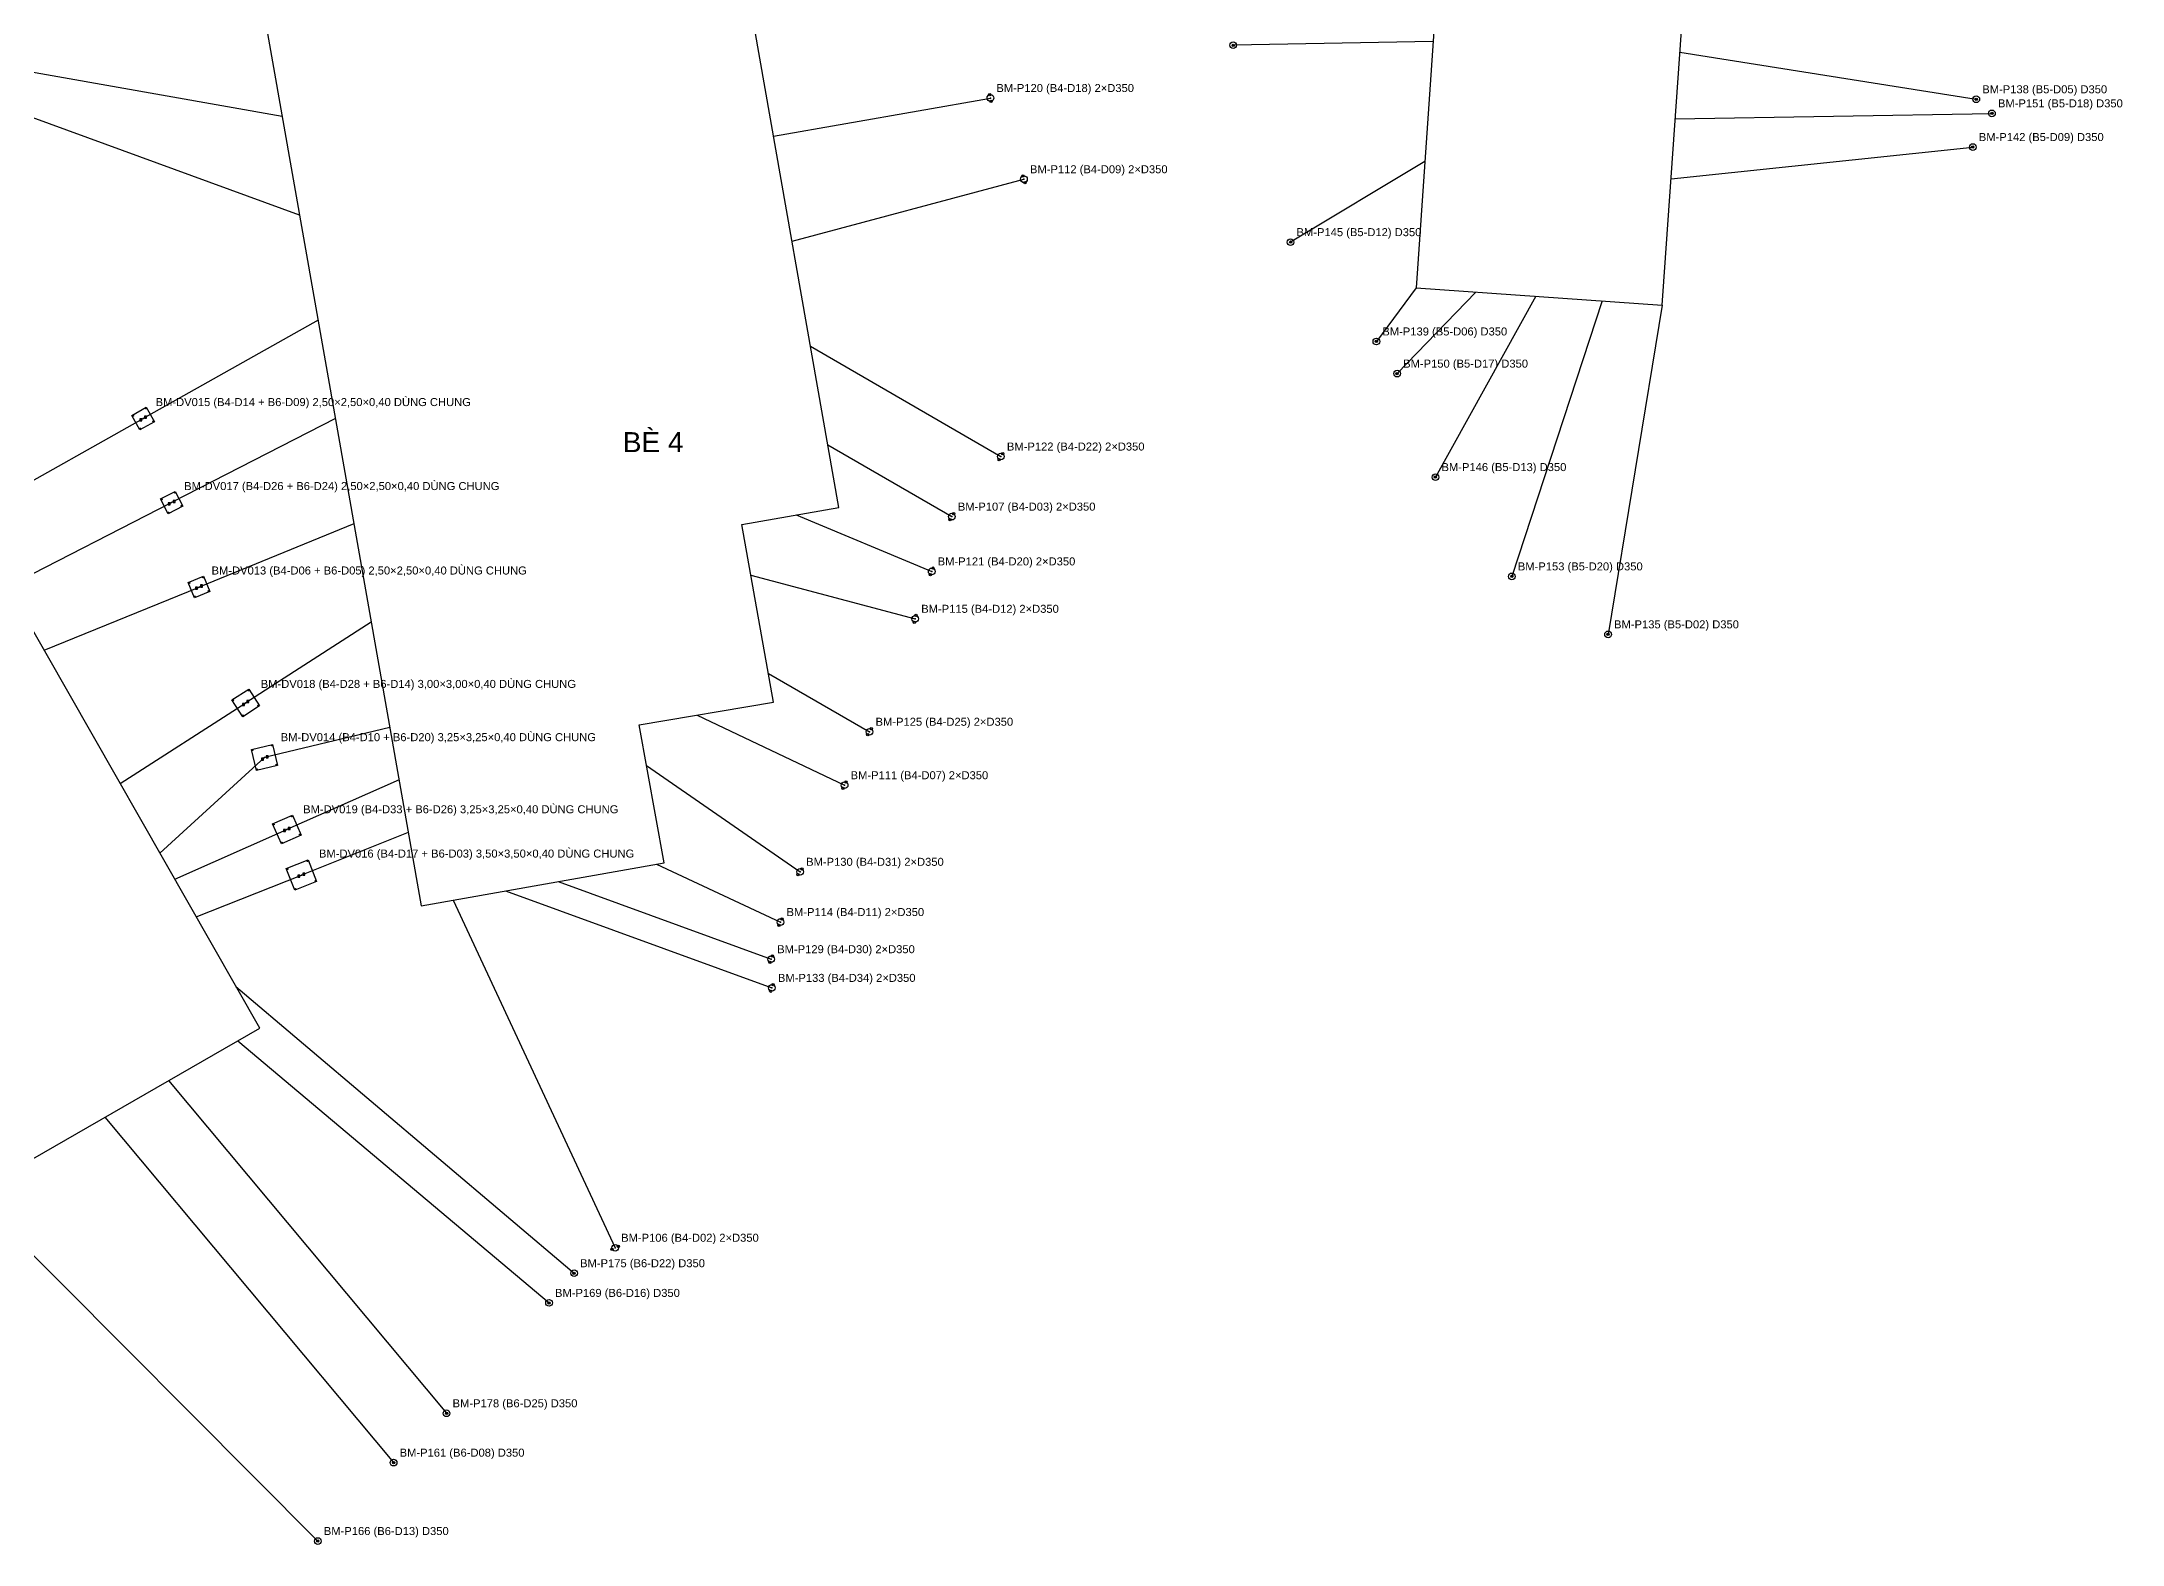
# Model space of a CAD drawing. Header units: metres. Extents: x -662 to 930, y -121 to 674.
# Drawn here: x -128.5 to 183.5, y -99.7 to 125.6 of the extents above; entities that cross this region are included whole.
import ezdxf

# ---------------------------------------------------------------- set-up
doc = ezdxf.new("R2010")
doc.units = ezdxf.units.M
for name, color, linetype in [('01_BE_PIN', 4, 'CONTINUOUS'), ('02_DAY_NEO_BO', 3, 'CONTINUOUS'), ('03_DAY_NEO_DAY', 1, 'CONTINUOUS'), ('04_COC_KHOAN_NHOI_BO', 2, 'CONTINUOUS'), ('05_DE_NEO_VIT_XOAN', 6, 'CONTINUOUS'), ('06_TOA_DO_TEXT', 7, 'CONTINUOUS')]:
    doc.layers.add(name, color=color, linetype=linetype)
doc.styles.add('VN', font='arial.ttf')

msp = doc.modelspace()

# ---------------------------------------------------------------- linework, layer by layer
at = {"layer": '01_BE_PIN'}
for p, q in [((85.412, 200.413), (77.599, 88.686)), ((114.523, 86.104), (122.336, 197.832)), ((-8.969, 55.75), (-31.433, 183.873)), ((-102.491, 171.344), (-71.582, -3.952)), ((77.599, 88.686), (114.523, 86.104)), ((-95.801, -22.311), (-151.337, 75.045)), ((-23.489, 53.234), (-8.969, 55.75)), ((-18.753, 26.565), (-23.489, 53.234)), ((-38.902, 23.161), (-18.753, 26.565)), ((-35.13, 2.476), (-38.902, 23.161)), ((-71.582, -3.952), (-35.13, 2.476)), ((-158.452, -58.308), (-95.801, -22.311))]:
    msp.add_line(p, q, dxfattribs=at)
at = {"layer": '02_DAY_NEO_BO'}
for p, q in [((-92.45, 114.38), (-154, 125.23)), ((80.18, 125.6), (50.18, 125.07)), ((-89.84, 99.6), (-157.01, 124.09)), ((117.17, 124), (161.62, 116.96)), ((-18.73, 111.45), (13.77, 117.15)), ((116.48, 114.02), (163.97, 114.85)), ((115.85, 105.04), (161.1, 109.8)), ((78.92, 107.64), (58.78, 95.54)), ((-15.97, 95.69), (18.81, 104.97)), ((77.6, 88.69), (71.65, 80.65)), ((86.58, 88.06), (74.77, 75.83)), ((95.56, 87.43), (80.52, 60.32)), ((105.53, 86.73), (91.97, 45.43)), ((114.51, 86.1), (106.4, 36.74)), ((-13.21, 79.93), (15.35, 63.4)), ((-10.62, 65.15), (7.99, 54.39)), ((-15.33, 54.65), (4.97, 46.18)), ((-22.14, 45.64), (2.5, 39.07)), ((-19.52, 30.87), (-4.35, 22.14)), ((-30.22, 24.63), (-8.09, 14.12)), ((-37.79, 17.07), (-14.76, 1.14)), ((-36.28, 2.27), (-17.7, -6.39)), ((-66.81, -3.11), (-42.5, -55.22)), ((-58.93, -1.72), (-18.99, -16.26)), ((-51.05, -0.33), (-19.1, -11.96)), ((-99.38, -16.03), (-48.66, -59.04)), ((-99.07, -24.19), (-52.42, -63.49)), ((-109.47, -30.17), (-67.78, -80.04)), ((-119.01, -35.65), (-75.72, -87.44)), ((-138.95, -47.1), (-87.09, -99.19))]:
    msp.add_line(p, q, dxfattribs=at)
at = {"layer": '03_DAY_NEO_DAY'}
for p, q in [((-87.06, 83.85), (-113.29, 69.09)), ((-139.52, 54.33), (-113.29, 69.09)), ((-84.46, 69.08), (-109.01, 56.5)), ((-133.57, 43.91), (-109.01, 56.5)), ((-81.68, 53.32), (-104.9, 43.84)), ((-128.12, 34.35), (-104.9, 43.84)), ((-79.08, 38.55), (-97.9, 26.46)), ((-116.73, 14.37), (-97.9, 26.46)), ((-76.3, 22.79), (-95.09, 18.29)), ((-110.78, 3.95), (-95.09, 18.29)), ((-74.91, 14.91), (-91.73, 7.48)), ((-108.55, 0.04), (-91.73, 7.48)), ((-73.52, 7.03), (-89.54, 0.65)), ((-105.33, -5.61), (-89.54, 0.65))]:
    msp.add_line(p, q, dxfattribs=at)
at = {"layer": '04_COC_KHOAN_NHOI_BO'}
for centre, radius in [((50.18, 125.07), 0.5), ((50.18, 125.07), 0.175), ((13.77, 117.15), 0.5), ((13.679, 117.667), 0.175), ((13.861, 116.633), 0.175), ((161.62, 116.96), 0.5), ((161.62, 116.96), 0.175), ((163.97, 114.85), 0.5), ((163.97, 114.85), 0.175), ((161.1, 109.8), 0.5), ((161.1, 109.8), 0.175), ((18.81, 104.97), 0.5), ((18.675, 105.477), 0.175), ((18.945, 104.463), 0.175), ((58.78, 95.54), 0.5), ((58.78, 95.54), 0.175), ((71.65, 80.65), 0.5), ((71.65, 80.65), 0.175), ((74.77, 75.83), 0.5), ((74.77, 75.83), 0.175), ((15.35, 63.4), 0.5), ((15.087, 62.946), 0.175), ((15.613, 63.854), 0.175), ((80.52, 60.32), 0.5), ((80.52, 60.32), 0.175), ((7.99, 54.39), 0.5), ((7.727, 53.936), 0.175), ((8.253, 54.844), 0.175), ((5.172, 46.665), 0.175), ((4.97, 46.18), 0.5), ((4.768, 45.695), 0.175), ((91.97, 45.43), 0.5), ((91.97, 45.43), 0.175), ((2.5, 39.07), 0.5), ((2.365, 38.563), 0.175), ((2.635, 39.577), 0.175), ((106.4, 36.74), 0.5), ((106.4, 36.74), 0.175), ((-4.35, 22.14), 0.5), ((-4.612, 21.685), 0.175), ((-4.088, 22.595), 0.175), ((-8.09, 14.12), 0.5), ((-8.315, 13.646), 0.175), ((-7.865, 14.594), 0.175), ((-14.76, 1.14), 0.5), ((-15.059, 0.708), 0.175), ((-14.461, 1.572), 0.175), ((-17.7, -6.39), 0.5), ((-17.478, -5.914), 0.175), ((-17.922, -6.866), 0.175), ((-19.1, -11.96), 0.5), ((-19.28, -12.453), 0.175), ((-18.92, -11.467), 0.175), ((-18.81, -15.767), 0.175), ((-18.99, -16.26), 0.5), ((-19.17, -16.753), 0.175), ((-42.976, -55.442), 0.175), ((-42.5, -55.22), 0.5), ((-42.024, -54.998), 0.175), ((-48.66, -59.04), 0.5), ((-48.66, -59.04), 0.175), ((-52.42, -63.49), 0.5), ((-52.42, -63.49), 0.175), ((-67.78, -80.04), 0.5), ((-67.78, -80.04), 0.175), ((-75.72, -87.44), 0.5), ((-75.72, -87.44), 0.175), ((-87.09, -99.19), 0.5), ((-87.09, -99.19), 0.175)]:
    msp.add_circle(centre, radius, dxfattribs=at)
for p in [(50.18, 125.07), (13.77, 117.15), (161.62, 116.96), (163.97, 114.85), (161.1, 109.8), (18.81, 104.97), (58.78, 95.54), (71.65, 80.65), (74.77, 75.83), (15.35, 63.4), (80.52, 60.32), (7.99, 54.39), (4.97, 46.18), (91.97, 45.43), (2.5, 39.07), (106.4, 36.74), (-4.35, 22.14), (-8.09, 14.12), (-14.76, 1.14), (-17.7, -6.39), (-19.1, -11.96), (-18.99, -16.26), (-42.5, -55.22), (-48.66, -59.04), (-52.42, -63.49), (-67.78, -80.04), (-75.72, -87.44), (-87.09, -99.19)]:
    msp.add_point(p, dxfattribs=at)
at = {"layer": '05_DE_NEO_VIT_XOAN'}
for p, q in [((-114.993, 69.565), (-112.815, 70.793)), ((-113.765, 67.387), (-114.993, 69.565)), ((-113.488, 69.044), (-113.788, 69.044)), ((-113.788, 69.044), (-113.788, 68.744)), ((-113.788, 68.744), (-113.488, 68.744)), ((-113.488, 68.744), (-113.488, 69.044)), ((-112.792, 69.436), (-113.092, 69.436)), ((-113.092, 69.436), (-113.092, 69.136)), ((-113.092, 69.136), (-112.792, 69.136)), ((-112.815, 70.793), (-111.587, 68.615)), ((-112.792, 69.136), (-112.792, 69.436)), ((-111.587, 68.615), (-113.765, 67.387)), ((-110.692, 57.043), (-108.467, 58.182)), ((-109.553, 54.818), (-110.692, 57.043)), ((-109.216, 56.468), (-109.516, 56.468)), ((-109.516, 56.468), (-109.516, 56.168)), ((-109.516, 56.168), (-109.216, 56.168)), ((-109.216, 56.168), (-109.216, 56.468)), ((-108.504, 56.832), (-108.804, 56.832)), ((-108.804, 56.832), (-108.804, 56.532)), ((-108.804, 56.532), (-108.504, 56.532)), ((-108.504, 56.532), (-108.504, 56.832)), ((-108.467, 58.182), (-107.328, 55.957)), ((-107.328, 55.957), (-109.553, 54.818)), ((-106.53, 44.525), (-104.215, 45.47)), ((-105.585, 42.21), (-106.53, 44.525)), ((-105.12, 43.839), (-105.42, 43.839)), ((-105.42, 43.839), (-105.42, 43.539)), ((-105.12, 43.539), (-105.12, 43.839)), ((-104.38, 44.141), (-104.68, 44.141)), ((-104.68, 44.141), (-104.68, 43.841)), ((-104.68, 43.841), (-104.38, 43.841)), ((-104.38, 43.841), (-104.38, 44.141)), ((-104.215, 45.47), (-103.27, 43.155)), ((-103.27, 43.155), (-105.585, 42.21)), ((-105.42, 43.539), (-105.12, 43.539)), ((-99.973, 26.912), (-97.448, 28.533)), ((-97.448, 28.533), (-95.827, 26.008)), ((-98.352, 24.387), (-99.973, 26.912)), ((-98.087, 26.394), (-98.387, 26.394)), ((-98.387, 26.394), (-98.387, 26.094)), ((-98.387, 26.094), (-98.087, 26.094)), ((-95.827, 26.008), (-98.352, 24.387)), ((-98.087, 26.094), (-98.087, 26.394)), ((-97.413, 26.826), (-97.713, 26.826)), ((-97.713, 26.826), (-97.713, 26.526)), ((-97.713, 26.526), (-97.413, 26.526)), ((-97.413, 26.526), (-97.413, 26.826)), ((-97.049, 19.491), (-93.889, 20.249)), ((-96.291, 16.331), (-97.049, 19.491)), ((-93.889, 20.249), (-93.131, 17.089)), ((-93.131, 17.089), (-96.291, 16.331)), ((-95.235, 18.17), (-95.535, 18.17)), ((-95.535, 18.17), (-95.535, 17.87)), ((-95.535, 17.87), (-95.235, 17.87)), ((-95.235, 17.87), (-95.235, 18.17)), ((-94.551, 18.533), (-94.851, 18.533)), ((-94.851, 18.533), (-94.851, 18.233)), ((-94.851, 18.233), (-94.551, 18.233)), ((-94.551, 18.233), (-94.551, 18.533)), ((-93.873, 8.311), (-90.899, 9.623)), ((-90.899, 9.623), (-89.587, 6.649)), ((-92.561, 5.337), (-93.873, 8.311)), ((-89.587, 6.649), (-92.561, 5.337)), ((-91.946, 7.468), (-92.246, 7.468)), ((-92.246, 7.468), (-92.246, 7.168)), ((-92.246, 7.168), (-91.946, 7.168)), ((-91.946, 7.168), (-91.946, 7.468)), ((-91.214, 7.791), (-91.514, 7.791)), ((-91.514, 7.791), (-91.514, 7.491)), ((-91.514, 7.491), (-91.214, 7.491)), ((-91.214, 7.491), (-91.214, 7.791)), ((-91.813, 1.629), (-88.561, 2.923)), ((-90.519, -1.623), (-91.813, 1.629)), ((-89.762, 0.653), (-90.062, 0.653)), ((-90.062, 0.653), (-90.062, 0.353)), ((-90.062, 0.353), (-89.762, 0.353)), ((-89.762, 0.353), (-89.762, 0.653)), ((-89.018, 0.948), (-89.318, 0.948)), ((-89.318, 0.948), (-89.318, 0.648)), ((-89.318, 0.648), (-89.018, 0.648)), ((-89.018, 0.648), (-89.018, 0.948)), ((-88.561, 2.923), (-87.267, -0.329)), ((-87.267, -0.329), (-90.519, -1.623))]:
    msp.add_line(p, q, dxfattribs=at)
for centre in [(-114.788, 69.508), (-112.872, 70.588), (-111.792, 68.672), (-113.708, 67.592), (-110.49, 56.978), (-108.532, 57.98), (-109.488, 55.02), (-107.53, 56.022), (-106.334, 44.443), (-104.297, 45.274), (-105.503, 42.406), (-103.466, 43.237), (-97.493, 28.325), (-99.765, 26.867), (-96.035, 26.053), (-98.307, 24.595), (-96.869, 19.38), (-94, 20.069), (-96.18, 16.511), (-93.311, 17.2), (-90.976, 9.425), (-93.675, 8.234), (-89.785, 6.726), (-92.484, 5.535), (-91.618, 1.545), (-88.645, 2.728), (-90.435, -1.428), (-87.462, -0.245)]:
    msp.add_circle(centre, 0.06, dxfattribs=at)
for p in [(-113.29, 69.09), (-109.01, 56.5), (-104.9, 43.84), (-97.9, 26.46), (-95.09, 18.29), (-91.73, 7.48), (-89.54, 0.65)]:
    msp.add_point(p, dxfattribs=at)

# ---------------------------------------------------------------- texts
at = {"layer": '01_BE_PIN', "style": 'VN'}
msp.add_text('BÈ 4', height=3, dxfattribs=at).set_placement((-41.344, 64.056))
at = {"layer": '06_TOA_DO_TEXT', "style": 'VN'}
for s, p in [('BM-P120 (B4-D18) 2×D350', (14.67, 118.05)), ('BM-P138 (B5-D05) D350', (162.52, 117.86)), ('BM-P151 (B5-D18) D350', (164.87, 115.75)), ('BM-P142 (B5-D09) D350', (162, 110.7)), ('BM-P112 (B4-D09) 2×D350', (19.71, 105.87)), ('BM-P145 (B5-D12) D350', (59.68, 96.44)), ('BM-P139 (B5-D06) D350', (72.55, 81.55)), ('BM-P150 (B5-D17) D350', (75.67, 76.73)), ('BM-DV015 (B4-D14 + B6-D09) 2,50×2,50×0,40 DÙNG CHUNG', (-111.415, 70.965)), ('BM-P122 (B4-D22) 2×D350', (16.25, 64.3)), ('BM-P146 (B5-D13) D350', (81.42, 61.22)), ('BM-DV017 (B4-D26 + B6-D24) 2,50×2,50×0,40 DÙNG CHUNG', (-107.135, 58.375)), ('BM-P107 (B4-D03) 2×D350', (8.89, 55.29)), ('BM-DV013 (B4-D06 + B6-D05) 2,50×2,50×0,40 DÙNG CHUNG', (-103.025, 45.715)), ('BM-P121 (B4-D20) 2×D350', (5.87, 47.08)), ('BM-P153 (B5-D20) D350', (92.87, 46.33)), ('BM-P115 (B4-D12) 2×D350', (3.4, 39.97)), ('BM-P135 (B5-D02) D350', (107.3, 37.64)), ('BM-DV018 (B4-D28 + B6-D14) 3,00×3,00×0,40 DÙNG CHUNG', (-95.65, 28.71)), ('BM-DV014 (B4-D10 + B6-D20) 3,25×3,25×0,40 DÙNG CHUNG', (-92.652, 20.728)), ('BM-P125 (B4-D25) 2×D350', (-3.45, 23.04)), ('BM-P111 (B4-D07) 2×D350', (-7.19, 15.02)), ('BM-DV019 (B4-D33 + B6-D26) 3,25×3,25×0,40 DÙNG CHUNG', (-89.292, 9.918)), ('BM-DV016 (B4-D17 + B6-D03) 3,50×3,50×0,40 DÙNG CHUNG', (-86.915, 3.275)), ('BM-P130 (B4-D31) 2×D350', (-13.86, 2.04)), ('BM-P114 (B4-D11) 2×D350', (-16.8, -5.49)), ('BM-P129 (B4-D30) 2×D350', (-18.2, -11.06)), ('BM-P133 (B4-D34) 2×D350', (-18.09, -15.36)), ('BM-P106 (B4-D02) 2×D350', (-41.6, -54.32)), ('BM-P175 (B6-D22) D350', (-47.76, -58.14)), ('BM-P169 (B6-D16) D350', (-51.52, -62.59)), ('BM-P178 (B6-D25) D350', (-66.88, -79.14)), ('BM-P161 (B6-D08) D350', (-74.82, -86.54)), ('BM-P166 (B6-D13) D350', (-86.19, -98.29))]:
    msp.add_text(s, height=1.2, dxfattribs=at).set_placement(p)

doc.saveas('drawing.dxf')
